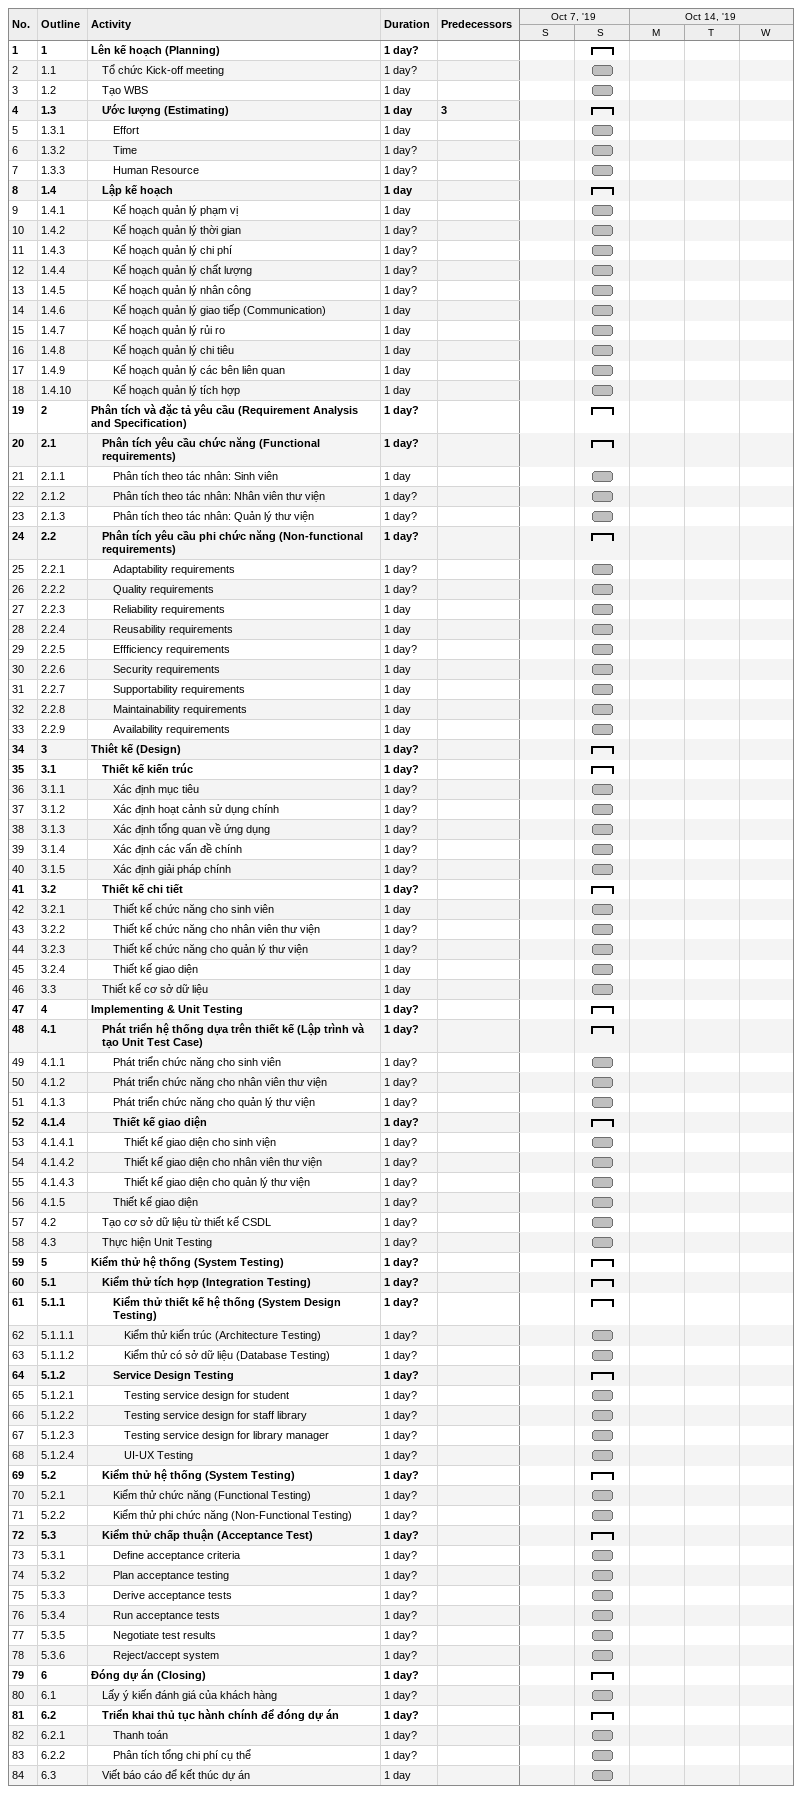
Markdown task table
| ID | WBS | Task | Duration | Start | Finish | Predecessors |
|---|---|---|---|---|---|---|
| 1 | 1 | **Lên kế hoạch (Planning)** | 1d? | 2019-10-13 | 2019-10-13 |  |
| 2 | 1.1 | Tổ chức Kick-off meeting | 1d? | 2019-10-13 | 2019-10-13 |  |
| 3 | 1.2 | Tạo WBS | 1d | 2019-10-13 | 2019-10-13 |  |
| 4 | 1.3 | **Ước lượng (Estimating)** | 1d | 2019-10-13 | 2019-10-13 | 3 |
| 5 | 1.3.1 | Effort | 1d | 2019-10-13 | 2019-10-13 |  |
| 6 | 1.3.2 | Time | 1d? | 2019-10-13 | 2019-10-13 |  |
| 7 | 1.3.3 | Human Resource | 1d? | 2019-10-13 | 2019-10-13 |  |
| 8 | 1.4 | **Lập kế hoạch** | 1d | 2019-10-13 | 2019-10-13 |  |
| 9 | 1.4.1 | Kế hoạch quản lý phạm vị | 1d | 2019-10-13 | 2019-10-13 |  |
| 10 | 1.4.2 | Kế hoạch quản lý thời gian | 1d? | 2019-10-13 | 2019-10-13 |  |
| 11 | 1.4.3 | Kế hoạch quản lý chi phí | 1d? | 2019-10-13 | 2019-10-13 |  |
| 12 | 1.4.4 | Kế hoạch quản lý chất lượng | 1d? | 2019-10-13 | 2019-10-13 |  |
| 13 | 1.4.5 | Kế hoạch quản lý nhân công | 1d? | 2019-10-13 | 2019-10-13 |  |
| 14 | 1.4.6 | Kế hoạch quản lý giao tiếp (Communication) | 1d | 2019-10-13 | 2019-10-13 |  |
| 15 | 1.4.7 | Kế hoạch quản lý rủi ro | 1d | 2019-10-13 | 2019-10-13 |  |
| 16 | 1.4.8 | Kế hoạch quản lý chi tiêu | 1d | 2019-10-13 | 2019-10-13 |  |
| 17 | 1.4.9 | Kế hoạch quản lý các bên liên quan | 1d | 2019-10-13 | 2019-10-13 |  |
| 18 | 1.4.10 | Kế hoạch quản lý tích hợp | 1d | 2019-10-13 | 2019-10-13 |  |
| 19 | 2 | **Phân tích và đặc tả yêu cầu (Requirement Analysis and Specification)** | 1d? | 2019-10-13 | 2019-10-13 |  |
| 20 | 2.1 | **Phân tích yêu cầu chức năng (Functional requirements)** | 1d? | 2019-10-13 | 2019-10-13 |  |
| 21 | 2.1.1 | Phân tích theo tác nhân: Sinh viên | 1d | 2019-10-13 | 2019-10-13 |  |
| 22 | 2.1.2 | Phân tích theo tác nhân: Nhân viên thư viện | 1d? | 2019-10-13 | 2019-10-13 |  |
| 23 | 2.1.3 | Phân tích theo tác nhân: Quản lý thư viện | 1d? | 2019-10-13 | 2019-10-13 |  |
| 24 | 2.2 | **Phân tích yêu cầu phi chức năng (Non-functional requirements)** | 1d? | 2019-10-13 | 2019-10-13 |  |
| 25 | 2.2.1 | Adaptability requirements | 1d? | 2019-10-13 | 2019-10-13 |  |
| 26 | 2.2.2 | Quality requirements | 1d? | 2019-10-13 | 2019-10-13 |  |
| 27 | 2.2.3 | Reliability requirements | 1d | 2019-10-13 | 2019-10-13 |  |
| 28 | 2.2.4 | Reusability requirements | 1d | 2019-10-13 | 2019-10-13 |  |
| 29 | 2.2.5 | Effficiency requirements | 1d? | 2019-10-13 | 2019-10-13 |  |
| 30 | 2.2.6 | Security requirements | 1d | 2019-10-13 | 2019-10-13 |  |
| 31 | 2.2.7 | Supportability requirements | 1d | 2019-10-13 | 2019-10-13 |  |
| 32 | 2.2.8 | Maintainability requirements | 1d | 2019-10-13 | 2019-10-13 |  |
| 33 | 2.2.9 | Availability requirements | 1d | 2019-10-13 | 2019-10-13 |  |
| 34 | 3 | **Thiêt kế (Design)** | 1d? | 2019-10-13 | 2019-10-13 |  |
| 35 | 3.1 | **Thiết kế kiến trúc** | 1d? | 2019-10-13 | 2019-10-13 |  |
| 36 | 3.1.1 | Xác định mục tiêu | 1d? | 2019-10-13 | 2019-10-13 |  |
| 37 | 3.1.2 | Xác định hoạt cảnh sử dụng chính | 1d? | 2019-10-13 | 2019-10-13 |  |
| 38 | 3.1.3 | Xác định tổng quan về ứng dụng | 1d? | 2019-10-13 | 2019-10-13 |  |
| 39 | 3.1.4 | Xác định các vấn đề chính | 1d? | 2019-10-13 | 2019-10-13 |  |
| 40 | 3.1.5 | Xác định giải pháp chính | 1d? | 2019-10-13 | 2019-10-13 |  |
| 41 | 3.2 | **Thiết kế chi tiết** | 1d? | 2019-10-13 | 2019-10-13 |  |
| 42 | 3.2.1 | Thiết kế chức năng cho sinh viên | 1d | 2019-10-13 | 2019-10-13 |  |
| 43 | 3.2.2 | Thiết kế chức năng cho nhân viên thư viện | 1d? | 2019-10-13 | 2019-10-13 |  |
| 44 | 3.2.3 | Thiết kế chức năng cho quản lý thư viện | 1d? | 2019-10-13 | 2019-10-13 |  |
| 45 | 3.2.4 | Thiết kế giao diện | 1d | 2019-10-13 | 2019-10-13 |  |
| 46 | 3.3 | Thiết kế cơ sở dữ liệu | 1d | 2019-10-13 | 2019-10-13 |  |
| 47 | 4 | **Implementing & Unit Testing** | 1d? | 2019-10-13 | 2019-10-13 |  |
| 48 | 4.1 | **Phát triển hệ thống dựa trên thiết kế (Lập trình và tạo Unit Test Case)** | 1d? | 2019-10-13 | 2019-10-13 |  |
| 49 | 4.1.1 | Phát triển chức năng cho sinh viên | 1d? | 2019-10-13 | 2019-10-13 |  |
| 50 | 4.1.2 | Phát triển chức năng cho nhân viên thư viện | 1d? | 2019-10-13 | 2019-10-13 |  |
| 51 | 4.1.3 | Phát triển chức năng cho quản lý thư viện | 1d? | 2019-10-13 | 2019-10-13 |  |
| 52 | 4.1.4 | **Thiết kế giao diện** | 1d? | 2019-10-13 | 2019-10-13 |  |
| 53 | 4.1.4.1 | Thiết kế giao diện cho sinh viện | 1d? | 2019-10-13 | 2019-10-13 |  |
| 54 | 4.1.4.2 | Thiết kế giao diện cho nhân viên thư viện | 1d? | 2019-10-13 | 2019-10-13 |  |
| 55 | 4.1.4.3 | Thiết kế giao diện cho quản lý thư viện | 1d? | 2019-10-13 | 2019-10-13 |  |
| 56 | 4.1.5 | Thiết kế giao diện | 1d? | 2019-10-13 | 2019-10-13 |  |
| 57 | 4.2 | Tạo cơ sở dữ liệu từ thiết kế CSDL | 1d? | 2019-10-13 | 2019-10-13 |  |
| 58 | 4.3 | Thực hiện Unit Testing | 1d? | 2019-10-13 | 2019-10-13 |  |
| 59 | 5 | **Kiểm thử hệ thống (System Testing)** | 1d? | 2019-10-13 | 2019-10-13 |  |
| 60 | 5.1 | **Kiểm thử tích hợp (Integration Testing)** | 1d? | 2019-10-13 | 2019-10-13 |  |
| 61 | 5.1.1 | **Kiểm thử thiết kế hệ thống (System Design Testing)** | 1d? | 2019-10-13 | 2019-10-13 |  |
| 62 | 5.1.1.1 | Kiểm thử kiến trúc (Architecture Testing) | 1d? | 2019-10-13 | 2019-10-13 |  |
| 63 | 5.1.1.2 | Kiểm thử có sở dữ liệu (Database Testing) | 1d? | 2019-10-13 | 2019-10-13 |  |
| 64 | 5.1.2 | **Service Design Testing** | 1d? | 2019-10-13 | 2019-10-13 |  |
| 65 | 5.1.2.1 | Testing service design for student | 1d? | 2019-10-13 | 2019-10-13 |  |
| 66 | 5.1.2.2 | Testing service design for staff library | 1d? | 2019-10-13 | 2019-10-13 |  |
| 67 | 5.1.2.3 | Testing service design for library manager | 1d? | 2019-10-13 | 2019-10-13 |  |
| 68 | 5.1.2.4 | UI-UX Testing | 1d? | 2019-10-13 | 2019-10-13 |  |
| 69 | 5.2 | **Kiểm thử hệ thống (System Testing)** | 1d? | 2019-10-13 | 2019-10-13 |  |
| 70 | 5.2.1 | Kiểm thử chức năng (Functional Testing) | 1d? | 2019-10-13 | 2019-10-13 |  |
| 71 | 5.2.2 | Kiểm thử phi chức năng (Non-Functional Testing) | 1d? | 2019-10-13 | 2019-10-13 |  |
| 72 | 5.3 | **Kiểm thử chấp thuận (Acceptance Test)** | 1d? | 2019-10-13 | 2019-10-13 |  |
| 73 | 5.3.1 | Define acceptance criteria | 1d? | 2019-10-13 | 2019-10-13 |  |
| 74 | 5.3.2 | Plan acceptance testing | 1d? | 2019-10-13 | 2019-10-13 |  |
| 75 | 5.3.3 | Derive acceptance tests | 1d? | 2019-10-13 | 2019-10-13 |  |
| 76 | 5.3.4 | Run acceptance tests | 1d? | 2019-10-13 | 2019-10-13 |  |
| 77 | 5.3.5 | Negotiate test results | 1d? | 2019-10-13 | 2019-10-13 |  |
| 78 | 5.3.6 | Reject/accept system | 1d? | 2019-10-13 | 2019-10-13 |  |
| 79 | 6 | **Đóng dự án (Closing)** | 1d? | 2019-10-13 | 2019-10-13 |  |
| 80 | 6.1 | Lấy ý kiến đánh giá của khách hàng | 1d? | 2019-10-13 | 2019-10-13 |  |
| 81 | 6.2 | **Triển khai thủ tục hành chính để đóng dự án** | 1d? | 2019-10-13 | 2019-10-13 |  |
| 82 | 6.2.1 | Thanh toán | 1d? | 2019-10-13 | 2019-10-13 |  |
| 83 | 6.2.2 | Phân tích tổng chi phí cụ thể | 1d? | 2019-10-13 | 2019-10-13 |  |
| 84 | 6.3 | Viết báo cáo để kết thúc dự án | 1d | 2019-10-13 | 2019-10-13 |  |
